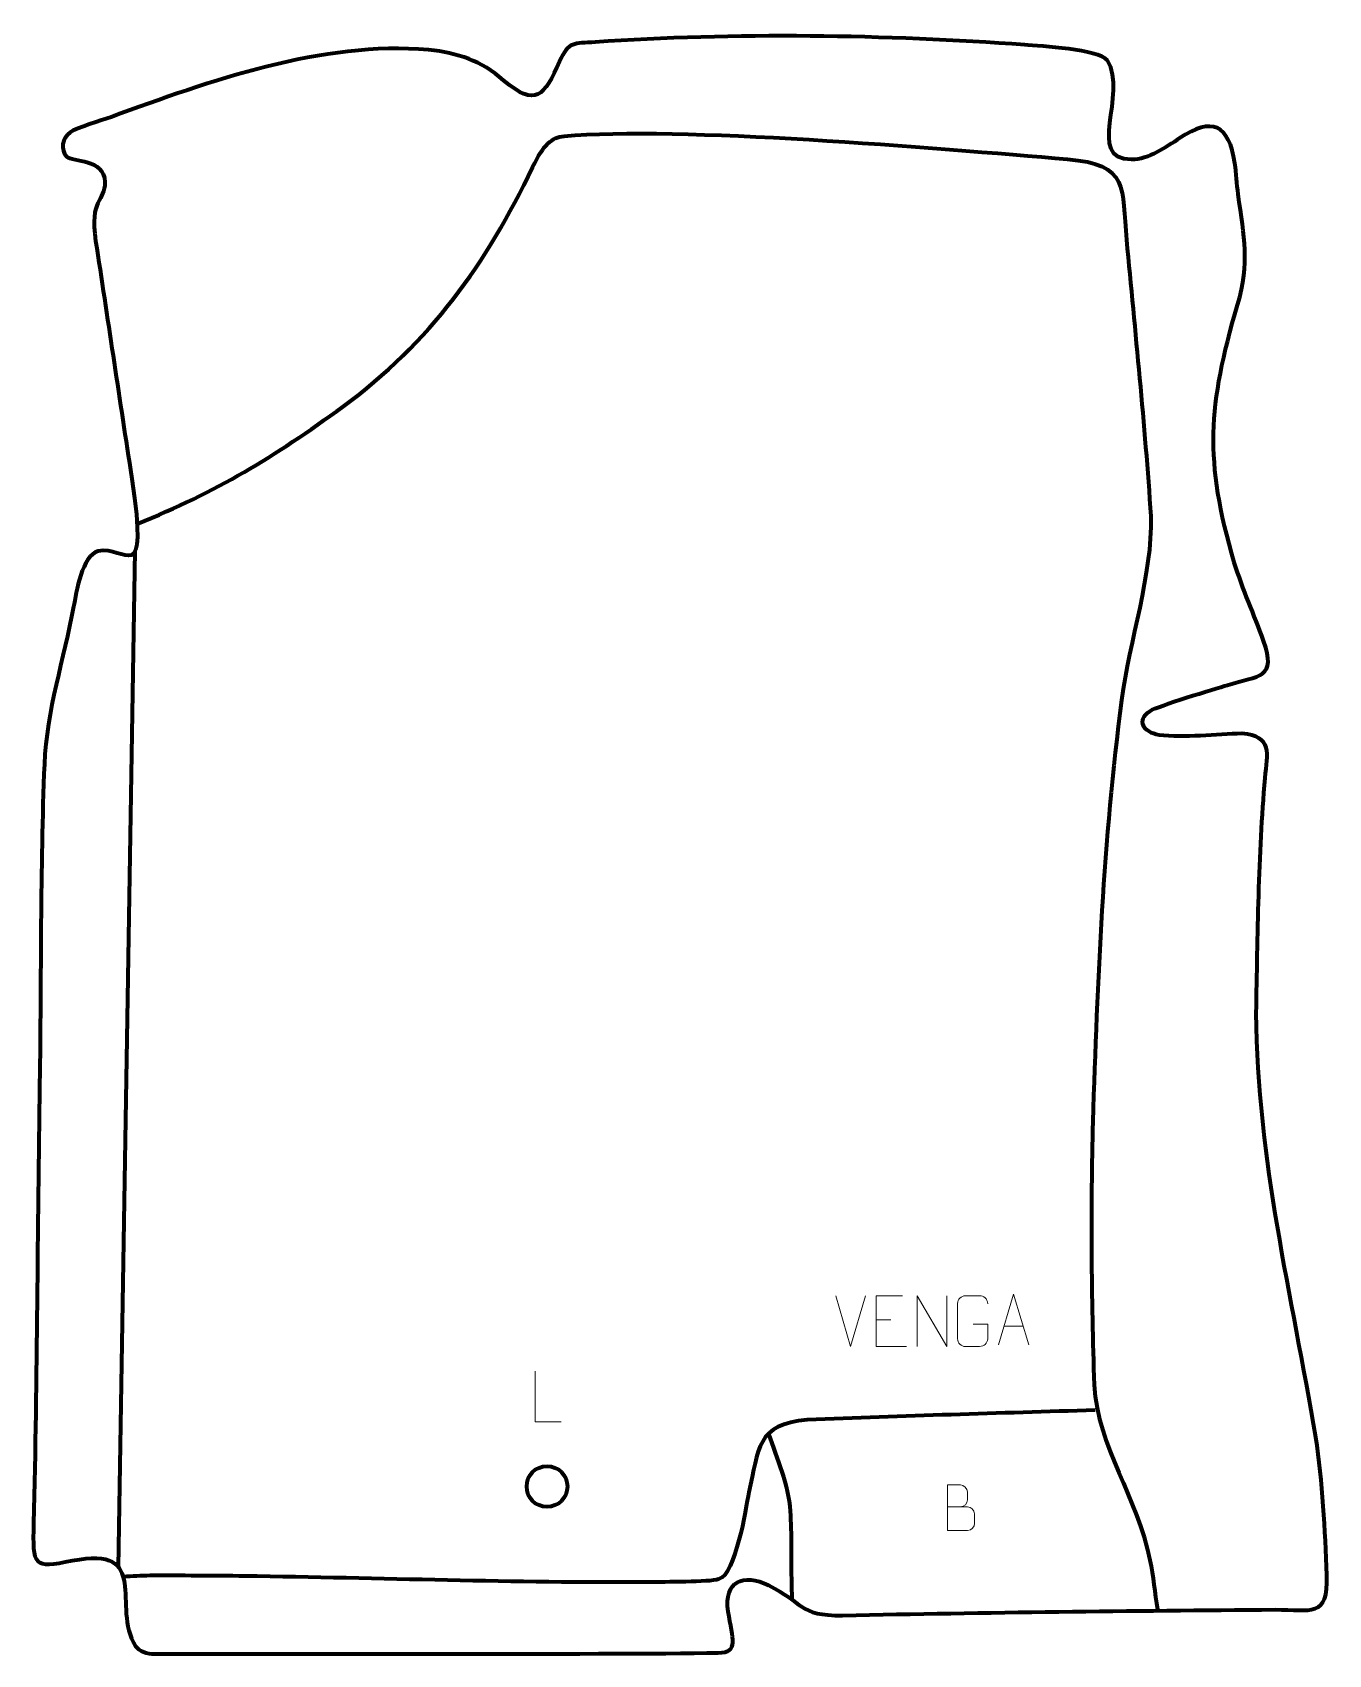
# Model space of a CAD drawing. Header units: millimetres. Extents: x -622 to 16, y 37 to 835.
import ezdxf

# ---------------------------------------------------------------- set-up
doc = ezdxf.new("R2010")
doc.units = ezdxf.units.MM
doc.header["$MEASUREMENT"] = 0
doc.layers.add('layer 2', color=7, linetype='Continuous')
doc.layers.add('layer 3', color=7, linetype='Continuous')

msp = doc.modelspace()

# ---------------------------------------------------------------- linework, layer by layer
at = {"layer": 'layer 2', "color": 142, "lineweight": 200}
msp.add_ellipse((-368.8524, 119.8753), major_axis=(0, 10), ratio=1, dxfattribs=at)
at = {"layer": 'layer 2', "color": 140, "lineweight": 158}
for points, knots in [([(-570.513, 593.4777), (-531.1147, 609.3696), (-503.3983, 626.304), (-469.1258, 651.2452), (-469.1258, 651.2452), (-426.7055, 682.3219), (-398.3425, 721.8175), (-375.9556, 768.9281), (-375.9556, 768.9281), (-370.3732, 780.322), (-366.4981, 783.6669), (-360.4889, 784.213), (-360.4889, 784.213), (-304.6878, 789.2838), (-177.3766, 778.388), (-112.8177, 772.9195), (-112.8177, 772.9195), (-82.296, 770.3342), (-86.0719, 758.9948), (-83.7768, 733.1947), (-83.7768, 733.1947), (-79.5275, 688.1456), (-74.8215, 642.2874), (-71.7616, 597.1968), (-71.7616, 597.1968), (-71.0684, 568.7338), (-82.3275, 535.935), (-86.1831, 506.8099), (-86.1831, 506.8099), (-95.2279, 437.763), (-98.1269, 368.9047), (-100.3306, 299.4005), (-100.3306, 299.4005), (-101.4402, 256.6415), (-101.1318, 212.6064), (-99.6877, 169.8516), (-99.6877, 169.8516), (-97.8751, 138.8795), (-78.195, 114.4662), (-72.2393, 83.7008), (-72.2393, 83.7008), (-70.6939, 75.7176), (-69.7244, 67.4763), (-68.5508, 59.4165)], [0, 0, 0, 0, 0.08333333, 0.08333333, 0.08333333, 0.08333333, 0.16666667, 0.16666667, 0.16666667, 0.16666667, 0.25, 0.25, 0.25, 0.25, 0.33333333, 0.33333333, 0.33333333, 0.33333333, 0.41666667, 0.41666667, 0.41666667, 0.41666667, 0.5, 0.5, 0.5, 0.5, 0.58333333, 0.58333333, 0.58333333, 0.58333333, 0.66666667, 0.66666667, 0.66666667, 0.66666667, 0.75, 0.75, 0.75, 0.75, 0.83333333, 0.83333333, 0.83333333, 0.83333333, 1, 1, 1, 1]), ([(-99.2425, 157.4468), (-146.4276, 155.8946), (-193.6318, 154.6347), (-240.8008, 152.6502), (-240.8008, 152.6502), (-265.8013, 150.6926), (-264.7092, 138.3434), (-269.51, 117.0397), (-269.51, 117.0397), (-271.2771, 108.4161), (-275.9005, 77.0051), (-284.4498, 74.2169), (-284.4498, 74.2169), (-288.9875, 72.737), (-311.7354, 72.9187), (-318.0348, 72.8726), (-318.0348, 72.8726), (-384.5866, 72.2837), (-451.122, 74.9051), (-517.6214, 75.7838), (-517.6214, 75.7838), (-533.1918, 75.9763), (-548.7549, 76.0772), (-564.3266, 76.0269), (-564.3266, 76.0269), (-568.744, 76.0069), (-573.0134, 75.7538), (-577.4145, 75.4562)], [0, 0, 0, 0, 0.125, 0.125, 0.125, 0.125, 0.25, 0.25, 0.25, 0.25, 0.375, 0.375, 0.375, 0.375, 0.5, 0.5, 0.5, 0.5, 0.625, 0.625, 0.625, 0.625, 0.75, 0.75, 0.75, 0.75, 1, 1, 1, 1]), ([(-259.8968, 145.8525), (-255.672, 133.3712), (-250.0942, 120.9782), (-249.2238, 107.6937), (-249.2238, 107.6937), (-248.4938, 96.5522), (-248.8181, 83.7452), (-248.6052, 72.3405), (-248.6052, 72.3405), (-248.6052, 72.3405), (-248.5799, 70.9876), (-248.5799, 70.9876), (-248.5799, 70.9876), (-248.5799, 70.9876), (-248.4676, 64.9743), (-248.4676, 64.9743)], [0, 0, 0, 0, 0.2, 0.2, 0.2, 0.2, 0.4, 0.4, 0.4, 0.4, 0.6, 0.6, 0.6, 0.6, 1, 1, 1, 1])]:
    msp.add_open_spline(points, degree=3, knots=knots, dxfattribs=at)
msp.add_open_spline([(-579.6807, 80.2057), (-579.6807, 80.2057), (-571.4467, 580.2389), (-571.4467, 580.2389)], degree=3, dxfattribs=at)
at = {"layer": 'layer 2', "color": 250, "lineweight": 9}
for points in [[(-219.4626, 188.767), (-219.4626, 188.767), (-226.7844, 213.7206), (-226.7844, 213.7206)], [(-212.1407, 213.7206), (-212.1407, 213.7206), (-219.4625, 188.767), (-219.4625, 188.767)], [(-206.8955, 201.8409), (-206.8955, 201.8409), (-199.7274, 201.8409), (-199.7274, 201.8409)], [(-143.9556, 198.7528), (-143.9556, 198.7528), (-134.4599, 198.7528), (-134.4599, 198.7528)]]:
    msp.add_open_spline(points, degree=3, dxfattribs=at)
for points, knots in [([(-194.0216, 213.7206), (-194.0216, 213.7206), (-206.8955, 213.7206), (-206.8955, 213.7206), (-206.8955, 213.7206), (-206.8955, 213.7206), (-206.8955, 188.767), (-206.8955, 188.767), (-206.8955, 188.767), (-206.8955, 188.767), (-192.0297, 188.767), (-192.0297, 188.767)], [0, 0, 0, 0, 0.25, 0.25, 0.25, 0.25, 0.5, 0.5, 0.5, 0.5, 1, 1, 1, 1]), ([(-186.79, 188.7671), (-186.79, 188.7671), (-186.79, 213.7206), (-186.79, 213.7206), (-186.79, 213.7206), (-186.79, 213.7206), (-172.1352, 188.7671), (-172.1352, 188.7671), (-172.1352, 188.7671), (-172.1352, 188.7671), (-172.1352, 213.7206), (-172.1352, 213.7206)], [0, 0, 0, 0, 0.25, 0.25, 0.25, 0.25, 0.5, 0.5, 0.5, 0.5, 1, 1, 1, 1]), ([(-159.2077, 199.7528), (-159.2077, 199.7528), (-152.0396, 199.7528), (-152.0396, 199.7528), (-152.0396, 199.7528), (-152.0396, 199.7528), (-152.0396, 192.5847), (-152.0396, 192.5847), (-152.0396, 192.5847), (-152.1793, 190.2613), (-153.8565, 188.7817), (-156.0043, 188.7709), (-156.0043, 188.7709), (-158.3361, 188.7713), (-160.6681, 188.7713), (-162.9996, 188.7709), (-162.9996, 188.7709), (-164.9245, 188.6655), (-166.8967, 190.55), (-166.8855, 192.5673), (-166.8855, 192.5673), (-166.8851, 198.3374), (-166.8851, 204.1071), (-166.8855, 209.8764), (-166.8855, 209.8764), (-166.8813, 212.0145), (-165.1345, 213.7337), (-162.9822, 213.7203), (-162.9822, 213.7203), (-160.6565, 213.7203), (-158.3304, 213.7203), (-156.0043, 213.7203), (-156.0043, 213.7203), (-154.0576, 213.7557), (-152.0662, 212.2642), (-152.0396, 209.8265)], [0, 0, 0, 0, 0.1, 0.1, 0.1, 0.1, 0.2, 0.2, 0.2, 0.2, 0.3, 0.3, 0.3, 0.3, 0.4, 0.4, 0.4, 0.4, 0.5, 0.5, 0.5, 0.5, 0.6, 0.6, 0.6, 0.6, 0.7, 0.7, 0.7, 0.7, 0.8, 0.8, 0.8, 0.8, 1, 1, 1, 1]), ([(-146.6782, 189.5034), (-146.6782, 189.5034), (-139.3072, 214.4569), (-139.3072, 214.4569), (-139.3072, 214.4569), (-139.3072, 214.4569), (-131.7373, 189.5034), (-131.7373, 189.5034)], [0, 0, 0, 0, 0.33333333, 0.33333333, 0.33333333, 0.33333333, 1, 1, 1, 1]), ([(-361.8198, 151.7253), (-361.8198, 151.7253), (-374.7689, 151.7253), (-374.7689, 151.7253), (-374.7689, 151.7253), (-374.7689, 151.7253), (-374.7689, 176.6789), (-374.7689, 176.6789)], [0, 0, 0, 0, 0.33333333, 0.33333333, 0.33333333, 0.33333333, 1, 1, 1, 1]), ([(-171.7967, 109.9075), (-168.5377, 109.9079), (-165.2783, 109.9079), (-162.0186, 109.9075), (-162.0186, 109.9075), (-160.2493, 109.892), (-158.5264, 108.337), (-158.5264, 106.5012), (-158.5264, 106.5012), (-158.5267, 105.4904), (-158.5267, 102.7591), (-158.5264, 101.748), (-158.5264, 101.748), (-158.5105, 100.0839), (-159.8918, 98.2801), (-161.9712, 98.2953), (-161.9712, 98.2953), (-165.2312, 98.2956), (-168.4909, 98.2956), (-171.7502, 98.2953), (-171.7502, 98.2953), (-171.7502, 105.7457), (-171.7502, 113.1958), (-171.7502, 120.6456), (-171.7502, 120.6456), (-169.6241, 120.6456), (-167.4977, 120.6456), (-165.3712, 120.6456), (-165.3712, 120.6456), (-163.8657, 120.6614), (-161.9877, 118.9502), (-161.9718, 117.1925), (-161.9718, 117.1925), (-161.9722, 115.3419), (-161.9722, 115.2112), (-161.9718, 113.3603), (-161.9718, 113.3603), (-161.9564, 111.5097), (-163.6173, 109.892), (-165.4177, 109.9075)], [0, 0, 0, 0, 0.09090909, 0.09090909, 0.09090909, 0.09090909, 0.18181818, 0.18181818, 0.18181818, 0.18181818, 0.27272727, 0.27272727, 0.27272727, 0.27272727, 0.36363636, 0.36363636, 0.36363636, 0.36363636, 0.45454545, 0.45454545, 0.45454545, 0.45454545, 0.54545455, 0.54545455, 0.54545455, 0.54545455, 0.63636364, 0.63636364, 0.63636364, 0.63636364, 0.72727273, 0.72727273, 0.72727273, 0.72727273, 0.81818182, 0.81818182, 0.81818182, 0.81818182, 1, 1, 1, 1])]:
    msp.add_open_spline(points, degree=3, knots=knots, dxfattribs=at)
at = {"layer": 'layer 3', "color": 242, "lineweight": 158}
msp.add_open_spline([(-427.1354, 826.6968), (-412.4832, 825.0408), (-401.4205, 821.4969), (-390.2199, 811.6771), (-390.2199, 811.6771), (-374.1942, 798.1581), (-370.3577, 803.9152), (-362.6705, 821.0197), (-362.6705, 821.0197), (-358.1977, 830.9718), (-355.6509, 829.7435), (-345.1294, 830.5081), (-345.1294, 830.5081), (-277.9167, 835.2531), (-200.8586, 834.1345), (-133.8257, 829.1522), (-133.8257, 829.1522), (-125.8469, 828.452), (-97.7125, 827.0218), (-93.0753, 821.507), (-93.0753, 821.507), (-82.8996, 804.8568), (-104.0519, 772.5621), (-81.2384, 772.6642), (-81.2384, 772.6642), (-73.0746, 772.7007), (-64.2307, 778.8521), (-57.6088, 783.2188), (-57.6088, 783.2188), (-41.6008, 793.7032), (-33.3485, 790.2438), (-30.4065, 770.8699), (-30.4065, 770.8699), (-29.6423, 765.8374), (-29.421, 760.7585), (-28.8218, 755.7037), (-28.8218, 755.7037), (-25.8548, 733.965), (-22.9174, 722.4065), (-29.1081, 701.219), (-29.1081, 701.219), (-43.6104, 651.5169), (-45.49, 624.8223), (-30.7303, 574.5419), (-30.7303, 574.5419), (-26.477, 560.9091), (-21.0352, 549.058), (-16.3224, 535.8994), (-16.3224, 535.8994), (-9.7106, 517.4385), (-18.4414, 518.9888), (-34.0255, 514.1731), (-34.0255, 514.1731), (-40.6477, 512.0964), (-68.4115, 504.0302), (-72.2895, 501.3723), (-72.2895, 501.3723), (-79.0195, 496.7596), (-75.5278, 490.818), (-67.6552, 489.6019), (-67.6552, 489.6019), (-55.553, 488.0309), (-39.355, 489.9507), (-26.9188, 490.3202), (-26.9188, 490.3202), (-11.7426, 488.8348), (-14.3313, 480.828), (-15.5096, 468.4641), (-15.5096, 468.4641), (-18.8199, 430.6915), (-19.1797, 390.786), (-19.9217, 352.7692), (-19.9217, 352.7692), (-19.2764, 279.9931), (-2.4896, 215.0258), (9.3864, 144.133), (9.3864, 144.133), (12.7994, 122.2753), (13.9884, 98.3382), (14.849, 76.1802), (14.849, 76.1802), (15.6699, 55.0431), (7.0829, 59.4171), (-10.6212, 59.2899), (-10.6212, 59.2899), (-81.6438, 58.7687), (-152.4356, 57.9628), (-223.4488, 56.4628), (-223.4488, 56.4628), (-245.5503, 56.1816), (-242.3844, 62.8473), (-259.9452, 71.3376), (-259.9452, 71.3376), (-272.0791, 77.2041), (-282.0407, 73.3992), (-279.6922, 58.3929), (-279.6922, 58.3929), (-277.541, 44.6477), (-274.303, 38.2095), (-284.5965, 38.0544), (-284.5965, 38.0544), (-341.368, 37.1989), (-502.6817, 37.7292), (-561.7239, 37.4968), (-561.7239, 37.4968), (-565.7555, 37.4809), (-569.6282, 38.783), (-571.2888, 41.3746), (-571.2888, 41.3746), (-583.5923, 60.5757), (-563.3228, 91.2185), (-602.4428, 83.4021), (-602.4428, 83.4021), (-621.8653, 79.5213), (-622.0359, 80.6249), (-621.463, 101.8199), (-621.463, 101.8199), (-619.6986, 173.8267), (-619.6532, 246.1197), (-618.4882, 318.1984), (-618.4882, 318.1984), (-617.6815, 370.3617), (-618.2945, 423.2968), (-616.1839, 475.3342), (-616.1839, 475.3342), (-615.1165, 501.6505), (-606.5722, 526.9492), (-601.8168, 552.7485), (-601.8168, 552.7485), (-600.5593, 559.7008), (-597.6174, 578.0513), (-589.6237, 580.0458), (-589.6237, 580.0458), (-576.5993, 583.2956), (-564.8055, 559.8608), (-573.0984, 615.6663), (-573.0984, 615.6663), (-573.0984, 615.6663), (-573.7695, 620.0267), (-573.7695, 620.0267), (-573.7695, 620.0267), (-579.646, 657.5234), (-585.1799, 695.1084), (-590.9307, 732.6336), (-590.9307, 732.6336), (-594.1122, 753.3937), (-586.2332, 752.0682), (-586.4333, 761.6867), (-586.4333, 761.6867), (-586.6769, 773.4), (-602.2762, 771.452), (-605.2163, 774.2741), (-605.2163, 774.2741), (-608.3671, 777.2986), (-607.4417, 783.2483), (-603.5111, 786.055), (-603.5111, 786.055), (-600.3781, 788.2921), (-587.958, 791.9362), (-583.3087, 793.6335), (-583.3087, 793.6335), (-534.6697, 811.3902), (-479.5189, 831.1515), (-427.1354, 826.6968)], degree=3, knots=[0, 0, 0, 0, 0.02380952, 0.02380952, 0.02380952, 0.02380952, 0.04761905, 0.04761905, 0.04761905, 0.04761905, 0.07142857, 0.07142857, 0.07142857, 0.07142857, 0.0952381, 0.0952381, 0.0952381, 0.0952381, 0.11904762, 0.11904762, 0.11904762, 0.11904762, 0.14285714, 0.14285714, 0.14285714, 0.14285714, 0.16666667, 0.16666667, 0.16666667, 0.16666667, 0.19047619, 0.19047619, 0.19047619, 0.19047619, 0.21428571, 0.21428571, 0.21428571, 0.21428571, 0.23809524, 0.23809524, 0.23809524, 0.23809524, 0.26190476, 0.26190476, 0.26190476, 0.26190476, 0.28571429, 0.28571429, 0.28571429, 0.28571429, 0.30952381, 0.30952381, 0.30952381, 0.30952381, 0.33333333, 0.33333333, 0.33333333, 0.33333333, 0.35714286, 0.35714286, 0.35714286, 0.35714286, 0.38095238, 0.38095238, 0.38095238, 0.38095238, 0.4047619, 0.4047619, 0.4047619, 0.4047619, 0.42857143, 0.42857143, 0.42857143, 0.42857143, 0.45238095, 0.45238095, 0.45238095, 0.45238095, 0.47619048, 0.47619048, 0.47619048, 0.47619048, 0.5, 0.5, 0.5, 0.5, 0.52380952, 0.52380952, 0.52380952, 0.52380952, 0.54761905, 0.54761905, 0.54761905, 0.54761905, 0.57142857, 0.57142857, 0.57142857, 0.57142857, 0.5952381, 0.5952381, 0.5952381, 0.5952381, 0.61904762, 0.61904762, 0.61904762, 0.61904762, 0.64285714, 0.64285714, 0.64285714, 0.64285714, 0.66666667, 0.66666667, 0.66666667, 0.66666667, 0.69047619, 0.69047619, 0.69047619, 0.69047619, 0.71428571, 0.71428571, 0.71428571, 0.71428571, 0.73809524, 0.73809524, 0.73809524, 0.73809524, 0.76190476, 0.76190476, 0.76190476, 0.76190476, 0.78571429, 0.78571429, 0.78571429, 0.78571429, 0.80952381, 0.80952381, 0.80952381, 0.80952381, 0.83333333, 0.83333333, 0.83333333, 0.83333333, 0.85714286, 0.85714286, 0.85714286, 0.85714286, 0.88095238, 0.88095238, 0.88095238, 0.88095238, 0.9047619, 0.9047619, 0.9047619, 0.9047619, 0.92857143, 0.92857143, 0.92857143, 0.92857143, 0.95238095, 0.95238095, 0.95238095, 0.95238095, 1, 1, 1, 1], dxfattribs=at)

doc.saveas('drawing.dxf')
